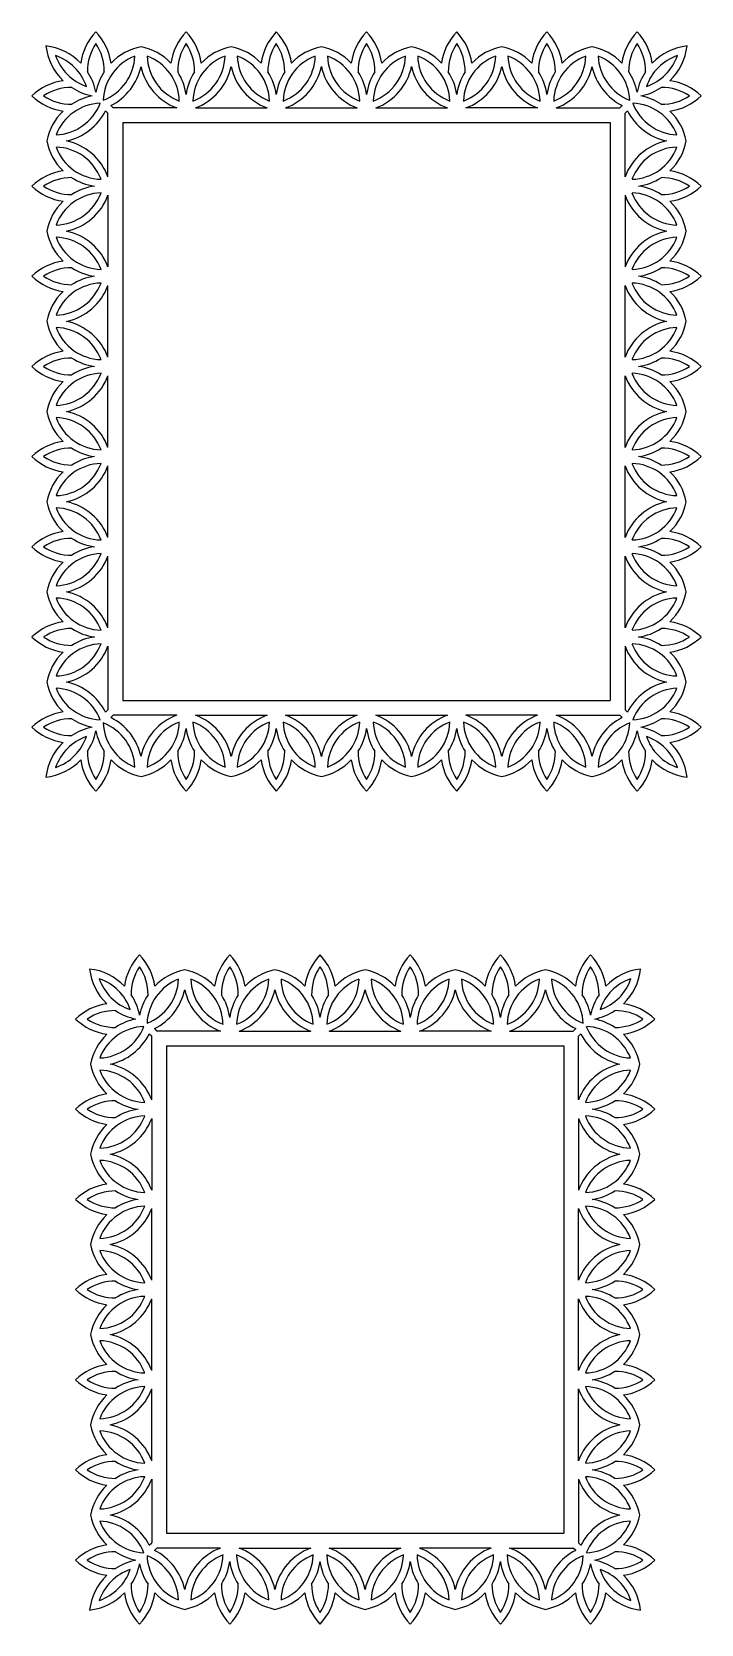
# Model space of a CAD drawing. Extents: x 678 to 859, y -219 to 213.
import ezdxf

# ---------------------------------------------------------------- set-up
doc = ezdxf.new("R2010")
doc.units = 0
doc.layers.get('0').update_dxf_attribs({"linetype": 'CONTINUOUS'})

msp = doc.modelspace()

# ---------------------------------------------------------------- linework, layer by layer
for p, q in [((697.63, 191.95), (698.29, 191.29)), ((698.29, 174), (698.29, 191.29)), ((699.05, 193.36), (699.71, 192.7)), ((716.99, 192.7), (699.71, 192.7)), ((722.01, 192.7), (741.48, 192.7)), ((746.49, 192.7), (765.96, 192.7)), ((770.98, 192.7), (790.44, 192.7)), ((814.93, 192.7), (795.46, 192.7)), ((819.95, 192.7), (837.23, 192.7)), ((837.89, 193.36), (837.23, 192.7)), ((839.3, 191.95), (838.65, 191.29)), ((838.65, 174), (838.65, 191.29)), ((702.29, 188.71), (702.29, 31.86)), ((702.29, 188.71), (834.65, 188.71)), ((834.65, 188.71), (834.65, 31.86)), ((698.29, 168.98), (698.29, 149.52)), ((838.65, 168.98), (838.65, 149.52)), ((698.29, 125.03), (698.29, 144.5)), ((838.65, 125.03), (838.65, 144.5)), ((698.29, 100.55), (698.29, 120.01)), ((838.65, 100.55), (838.65, 120.01)), ((698.29, 76.06), (698.29, 95.53)), ((838.65, 76.06), (838.65, 95.53)), ((698.29, 51.58), (698.29, 71.05)), ((838.65, 51.58), (838.65, 71.05)), ((698.29, 46.56), (698.29, 29.28)), ((838.65, 46.56), (838.65, 29.28)), ((702.29, 31.86), (834.65, 31.86)), ((697.63, 28.62), (698.29, 29.28)), ((699.05, 27.2), (699.71, 27.86)), ((716.99, 27.86), (699.71, 27.86)), ((722.01, 27.86), (741.48, 27.86)), ((746.49, 27.86), (765.96, 27.86)), ((770.98, 27.86), (790.44, 27.86)), ((814.93, 27.86), (795.46, 27.86)), ((819.95, 27.86), (837.23, 27.86)), ((837.89, 27.2), (837.23, 27.86)), ((839.3, 28.62), (838.65, 29.28)), ((709.5, -58.68), (710.16, -59.34)), ((710.16, -76.62), (710.16, -59.34)), ((710.91, -57.26), (711.57, -57.92)), ((728.86, -57.92), (711.57, -57.92)), ((733.87, -57.92), (753.34, -57.92)), ((758.36, -57.92), (777.82, -57.92)), ((802.31, -57.92), (782.84, -57.92)), ((807.33, -57.92), (824.61, -57.92)), ((825.27, -57.26), (824.61, -57.92)), ((826.69, -58.68), (826.03, -59.34)), ((826.03, -76.62), (826.03, -59.34)), ((714.15, -61.92), (822.03, -61.92)), ((714.15, -61.92), (714.15, -194.28)), ((822.03, -61.92), (822.03, -194.28)), ((710.16, -81.64), (710.16, -101.11)), ((826.03, -81.64), (826.03, -101.11)), ((710.16, -125.59), (710.16, -106.13)), ((826.03, -125.59), (826.03, -106.13)), ((710.16, -150.07), (710.16, -130.61)), ((826.03, -150.07), (826.03, -130.61)), ((710.16, -174.56), (710.16, -155.09)), ((826.03, -174.56), (826.03, -155.09)), ((710.16, -179.58), (710.16, -196.86)), ((826.03, -179.58), (826.03, -196.86)), ((714.15, -194.28), (822.03, -194.28)), ((709.5, -197.52), (710.16, -196.86)), ((710.91, -198.94), (711.57, -198.28)), ((728.86, -198.28), (711.57, -198.28)), ((733.87, -198.28), (753.34, -198.28)), ((758.36, -198.28), (777.82, -198.28)), ((802.31, -198.28), (782.84, -198.28)), ((807.33, -198.28), (824.61, -198.28)), ((825.27, -198.94), (824.61, -198.28)), ((826.69, -197.52), (826.03, -196.86))]:
    msp.add_line(p, q)
for centre, radius, start, end in [((706.18, 202.68), 15.45, 136.2663, 171.8609), ((683.85, 202.68), 15.45, 8.1391, 43.7337), ((730.66, 202.68), 15.45, 136.2663, 171.8609), ((708.34, 202.68), 15.45, 8.1391, 43.7337), ((755.15, 202.68), 15.45, 136.2663, 171.8609), ((732.82, 202.68), 15.45, 8.1391, 43.7337), ((779.63, 202.68), 15.45, 136.2663, 171.8609), ((757.31, 202.68), 15.45, 8.1391, 43.7337), ((804.12, 202.68), 15.45, 136.2663, 171.8609), ((781.79, 202.68), 15.45, 8.1391, 43.7337), ((828.6, 202.68), 15.45, 136.2663, 171.8609), ((806.28, 202.68), 15.45, 8.1391, 43.7337), ((853.08, 202.68), 15.45, 136.2663, 171.8609), ((830.76, 202.68), 15.45, 8.1391, 43.7337), ((696.8, 211.27), 15.45, 186.4151, 226.2663), ((679.72, 194.19), 15.45, 43.7337, 83.5849), ((706.18, 202.68), 13.45, 146.1009, 180.6764), ((683.85, 202.68), 13.45, 359.3236, 33.8991), ((710.31, 194.19), 15.45, 101.3883, 136.2663), ((704.21, 194.19), 15.45, 43.7337, 78.6117), ((730.66, 202.68), 13.45, 146.1009, 180.6764), ((708.34, 202.68), 13.45, 359.3236, 33.8991), ((734.79, 194.19), 15.45, 101.3882, 136.2663), ((728.69, 194.19), 15.45, 43.7337, 78.6118), ((755.15, 202.68), 13.45, 146.1009, 180.6764), ((732.82, 202.68), 13.45, 359.3236, 33.8991), ((759.28, 194.19), 15.45, 101.3882, 136.2663), ((753.18, 194.19), 15.45, 43.7337, 78.6118), ((779.63, 202.68), 13.45, 146.1009, 180.6764), ((757.31, 202.68), 13.45, 359.3236, 33.8991), ((783.76, 194.19), 15.45, 101.3882, 136.2663), ((777.66, 194.19), 15.45, 43.7337, 78.6118), ((804.12, 202.68), 13.45, 146.1009, 180.6764), ((781.79, 202.68), 13.45, 359.3236, 33.8991), ((808.25, 194.19), 15.45, 101.3882, 136.2663), ((802.14, 194.19), 15.45, 43.7337, 78.6118), ((828.6, 202.68), 13.45, 146.1009, 180.6764), ((806.28, 202.68), 13.45, 359.3236, 33.8991), ((832.73, 194.19), 15.45, 101.3883, 136.2663), ((826.63, 194.19), 15.45, 43.7337, 78.6117), ((853.08, 202.68), 13.45, 146.1009, 180.6764), ((830.76, 202.68), 13.45, 359.3236, 33.8991), ((857.21, 194.19), 15.45, 96.4151, 136.2663), ((840.14, 211.27), 15.45, 313.7337, 353.5849), ((679.72, 194.19), 13.45, 18.8883, 71.1117), ((696.8, 211.27), 13.45, 198.8883, 251.1117), ((710.46, 194.25), 13.45, 111.2102, 177.6007), ((692.16, 207.35), 13.45, 291.2102, 357.6007), ((692.16, 207.18), 15.45, 296.4949, 347.8645), ((722.36, 207.18), 15.45, 192.1355, 249.6576), ((722.36, 207.18), 13.45, 181.6955, 249.4936), ((704.21, 194.19), 13.45, 1.6955, 69.4936), ((716.64, 207.18), 13.45, 290.5064, 358.3045), ((734.79, 194.19), 13.45, 110.5064, 178.3045), ((716.64, 207.18), 15.45, 290.3424, 347.8648), ((746.85, 207.18), 15.45, 192.1352, 249.6576), ((728.69, 194.19), 13.45, 1.6955, 69.4936), ((746.85, 207.18), 13.45, 181.6955, 249.4936), ((741.12, 207.18), 13.45, 290.5064, 358.3045), ((759.28, 194.19), 13.45, 110.5064, 178.3045), ((741.12, 207.18), 15.45, 290.3424, 347.8648), ((771.33, 207.18), 15.45, 192.1352, 249.6576), ((771.33, 207.18), 13.45, 181.6955, 249.4936), ((753.18, 194.19), 13.45, 1.6955, 69.4936), ((765.61, 207.18), 13.45, 290.5064, 358.3045), ((783.76, 194.19), 13.45, 110.5064, 178.3045), ((765.61, 207.18), 15.45, 290.3424, 347.8648), ((795.81, 207.18), 15.45, 192.1352, 249.6576), ((777.66, 194.19), 13.45, 1.6955, 69.4936), ((795.81, 207.18), 13.45, 181.6955, 249.4936), ((790.09, 207.18), 13.45, 290.5064, 358.3045), ((808.25, 194.19), 13.45, 110.5064, 178.3045), ((790.09, 207.18), 15.45, 290.3424, 347.8648), ((820.3, 207.18), 15.45, 192.1352, 249.6576), ((820.3, 207.18), 13.45, 181.6955, 249.4936), ((802.14, 194.19), 13.45, 1.6955, 69.4936), ((832.73, 194.19), 13.45, 110.5064, 178.3045), ((814.58, 207.18), 13.45, 290.5064, 358.3045), ((814.58, 207.18), 15.45, 290.3424, 347.8645), ((844.78, 207.18), 15.45, 192.1355, 243.5051), ((826.47, 194.25), 13.45, 2.3993, 68.7898), ((844.78, 207.35), 13.45, 182.3993, 248.7898), ((840.14, 211.27), 13.45, 288.8883, 341.1117), ((857.21, 194.19), 13.45, 108.8883, 161.1117), ((688.31, 184.81), 15.45, 98.1391, 133.7337), ((679.87, 193.96), 15.45, 11.389, 33.6542), ((710.16, 193.96), 15.45, 146.3458, 168.611), ((704.21, 194.19), 15.45, 8.1391, 32.6464), ((734.79, 194.19), 15.45, 147.3536, 171.8609), ((728.69, 194.19), 15.45, 8.1391, 32.6464), ((759.28, 194.19), 15.45, 147.3536, 171.8609), ((753.18, 194.19), 15.45, 8.1391, 32.6464), ((783.76, 194.19), 15.45, 147.3536, 171.8609), ((777.66, 194.19), 15.45, 8.1391, 32.6464), ((808.25, 194.19), 15.45, 147.3536, 171.8609), ((802.14, 194.19), 15.45, 8.1391, 32.6464), ((832.73, 194.19), 15.45, 147.3536, 171.8609), ((826.78, 193.96), 15.45, 11.389, 33.6542), ((857.07, 193.96), 15.45, 146.3458, 168.611), ((848.63, 184.81), 15.45, 46.2663, 81.8609), ((688.31, 207.14), 15.45, 226.2663, 261.8609), ((688.31, 184.81), 13.45, 89.3236, 123.8991), ((688.31, 207.14), 13.45, 236.1009, 270.6764), ((697.03, 211.12), 15.45, 236.3458, 258.611), ((697.03, 180.83), 15.45, 101.389, 123.6542), ((839.91, 211.12), 15.45, 281.389, 303.6542), ((839.91, 180.83), 15.45, 56.3458, 78.611), ((848.63, 184.81), 13.45, 56.1009, 90.6764), ((848.63, 207.14), 13.45, 269.3236, 303.8991), ((848.63, 207.14), 15.45, 278.1391, 313.7337), ((696.8, 180.68), 15.45, 133.7337, 168.6117), ((683.64, 198.83), 13.45, 272.3993, 338.7898), ((696.74, 180.53), 13.45, 92.3993, 158.7898), ((683.81, 198.84), 15.45, 282.1355, 333.5051), ((853.13, 198.84), 15.45, 206.4949, 257.8645), ((853.3, 198.83), 13.45, 201.2102, 267.6007), ((840.2, 180.53), 13.45, 21.2102, 87.6007), ((840.14, 180.68), 15.45, 11.3883, 46.2663), ((696.8, 186.78), 15.45, 191.3883, 226.2663), ((696.8, 186.78), 13.45, 200.5064, 268.3045), ((683.81, 168.63), 13.45, 20.5064, 88.3045), ((683.81, 168.63), 15.45, 20.3424, 77.8645), ((853.13, 168.63), 15.45, 102.1355, 159.6576), ((840.14, 186.78), 13.45, 271.6955, 339.4936), ((853.13, 168.63), 13.45, 91.6955, 159.4936), ((840.14, 186.78), 15.45, 313.7337, 348.6117), ((688.31, 160.33), 15.45, 98.1391, 133.7337), ((688.31, 160.33), 13.45, 89.3236, 123.8991), ((696.8, 186.78), 15.45, 237.3536, 261.8609), ((840.14, 186.78), 15.45, 278.1391, 302.6464), ((848.63, 160.33), 13.45, 56.1009, 90.6764), ((848.63, 160.33), 15.45, 46.2663, 81.8609), ((688.31, 182.65), 15.45, 226.2663, 261.8609), ((688.31, 182.65), 13.45, 236.1009, 270.6764), ((683.81, 174.35), 13.45, 271.6955, 339.4936), ((696.8, 156.2), 13.45, 91.6955, 159.4936), ((683.81, 174.35), 15.45, 282.1352, 339.6576), ((696.8, 156.2), 15.45, 98.1391, 122.6464), ((853.13, 174.35), 15.45, 200.3424, 257.8648), ((853.13, 174.35), 13.45, 200.5064, 268.3045), ((840.14, 156.2), 13.45, 20.5064, 88.3045), ((840.14, 156.2), 15.45, 57.3536, 81.8609), ((848.63, 182.65), 13.45, 269.3236, 303.8991), ((848.63, 182.65), 15.45, 278.1391, 313.7337), ((696.8, 156.2), 15.45, 133.7337, 168.6118), ((840.14, 156.2), 15.45, 11.3882, 46.2663), ((696.8, 162.3), 15.45, 191.3882, 226.2663), ((683.81, 144.15), 13.45, 20.5064, 88.3045), ((696.8, 162.3), 13.45, 200.5064, 268.3045), ((683.81, 144.15), 15.45, 20.3424, 77.8648), ((853.13, 144.15), 15.45, 102.1352, 159.6576), ((853.13, 144.15), 13.45, 91.6955, 159.4936), ((840.14, 162.3), 13.45, 271.6955, 339.4936), ((840.14, 162.3), 15.45, 313.7337, 348.6118), ((688.31, 135.85), 15.45, 98.1391, 133.7337), ((688.31, 158.17), 15.45, 226.2663, 261.8609), ((688.31, 135.85), 13.45, 89.3236, 123.8991), ((688.31, 158.17), 13.45, 236.1009, 270.6764), ((696.8, 162.3), 15.45, 237.3536, 261.8609), ((696.8, 131.72), 15.45, 98.1391, 122.6464), ((840.14, 162.3), 15.45, 278.1391, 302.6464), ((840.14, 131.72), 15.45, 57.3536, 81.8609), ((848.63, 135.85), 13.45, 56.1009, 90.6764), ((848.63, 158.17), 13.45, 269.3236, 303.8991), ((848.63, 135.85), 15.45, 46.2663, 81.8609), ((848.63, 158.17), 15.45, 278.1391, 313.7337), ((696.8, 131.72), 15.45, 133.7337, 168.6118), ((683.81, 149.87), 13.45, 271.6955, 339.4936), ((696.8, 131.72), 13.45, 91.6955, 159.4936), ((683.81, 149.87), 15.45, 282.1352, 339.6576), ((853.13, 149.87), 15.45, 200.3424, 257.8648), ((853.13, 149.87), 13.45, 200.5064, 268.3045), ((840.14, 131.72), 13.45, 20.5064, 88.3045), ((840.14, 131.72), 15.45, 11.3882, 46.2663), ((696.8, 137.82), 15.45, 191.3882, 226.2663), ((683.81, 119.66), 15.45, 20.3424, 77.8648), ((853.13, 119.66), 15.45, 102.1352, 159.6576), ((840.14, 137.82), 15.45, 313.7337, 348.6118), ((683.81, 119.66), 13.45, 20.5064, 88.3045), ((696.8, 137.82), 13.45, 200.5064, 268.3045), ((853.13, 119.66), 13.45, 91.6955, 159.4936), ((840.14, 137.82), 13.45, 271.6955, 339.4936), ((688.31, 111.36), 15.45, 98.1391, 133.7337), ((848.63, 111.36), 15.45, 46.2663, 81.8609), ((688.31, 133.69), 15.45, 226.2663, 261.8609), ((688.31, 111.36), 13.45, 89.3236, 123.8991), ((688.31, 133.69), 13.45, 236.1009, 270.6764), ((696.8, 137.82), 15.45, 237.3536, 261.8609), ((696.8, 107.23), 15.45, 98.1391, 122.6464), ((840.14, 137.82), 15.45, 278.1391, 302.6464), ((840.14, 107.23), 15.45, 57.3536, 81.8609), ((848.63, 111.36), 13.45, 56.1009, 90.6764), ((848.63, 133.69), 13.45, 269.3236, 303.8991), ((848.63, 133.69), 15.45, 278.1391, 313.7337), ((696.8, 107.23), 15.45, 133.7337, 168.6118), ((696.8, 107.23), 13.45, 91.6955, 159.4936), ((683.81, 125.38), 13.45, 271.6955, 339.4936), ((683.81, 125.38), 15.45, 282.1352, 339.6576), ((853.13, 125.38), 15.45, 200.3424, 257.8648), ((840.14, 107.23), 13.45, 20.5064, 88.3045), ((853.13, 125.38), 13.45, 200.5064, 268.3045), ((840.14, 107.23), 15.45, 11.3882, 46.2663), ((696.8, 113.33), 15.45, 191.3882, 226.2663), ((696.8, 113.33), 13.45, 200.5064, 268.3045), ((683.81, 95.18), 13.45, 20.5064, 88.3045), ((683.81, 95.18), 15.45, 20.3424, 77.8648), ((853.13, 95.18), 15.45, 102.1352, 159.6576), ((840.14, 113.33), 13.45, 271.6955, 339.4936), ((853.13, 95.18), 13.45, 91.6955, 159.4936), ((840.14, 113.33), 15.45, 313.7337, 348.6118), ((688.31, 86.88), 15.45, 98.1391, 133.7337), ((688.31, 86.88), 13.45, 89.3236, 123.8991), ((696.8, 113.33), 15.45, 237.3536, 261.8609), ((840.14, 113.33), 15.45, 278.1391, 302.6464), ((848.63, 86.88), 13.45, 56.1009, 90.6764), ((848.63, 86.88), 15.45, 46.2663, 81.8609), ((688.31, 109.2), 15.45, 226.2663, 261.8609), ((688.31, 109.2), 13.45, 236.1009, 270.6764), ((683.81, 100.9), 13.45, 271.6955, 339.4936), ((696.8, 82.75), 13.45, 91.6955, 159.4936), ((683.81, 100.9), 15.45, 282.1352, 339.6576), ((696.8, 82.75), 15.45, 98.1391, 122.6464), ((853.13, 100.9), 15.45, 200.3424, 257.8648), ((853.13, 100.9), 13.45, 200.5064, 268.3045), ((840.14, 82.75), 13.45, 20.5064, 88.3045), ((840.14, 82.75), 15.45, 57.3536, 81.8609), ((848.63, 109.2), 13.45, 269.3236, 303.8991), ((848.63, 109.2), 15.45, 278.1391, 313.7337), ((696.8, 82.75), 15.45, 133.7337, 168.6118), ((840.14, 82.75), 15.45, 11.3882, 46.2663), ((696.8, 88.85), 15.45, 191.3882, 226.2663), ((696.8, 88.85), 13.45, 200.5064, 268.3045), ((683.81, 70.69), 13.45, 20.5064, 88.3045), ((683.81, 70.69), 15.45, 20.3424, 77.8648), ((853.13, 70.69), 15.45, 102.1352, 159.6576), ((840.14, 88.85), 13.45, 271.6955, 339.4936), ((853.13, 70.69), 13.45, 91.6955, 159.4936), ((840.14, 88.85), 15.45, 313.7337, 348.6118), ((688.31, 62.39), 15.45, 98.1391, 133.7337), ((688.31, 84.72), 15.45, 226.2663, 261.8609), ((688.31, 62.39), 13.45, 89.3236, 123.8991), ((688.31, 84.72), 13.45, 236.1009, 270.6764), ((696.8, 88.85), 15.45, 237.3536, 261.8609), ((696.8, 58.26), 15.45, 98.1391, 122.6464), ((840.14, 88.85), 15.45, 278.1391, 302.6464), ((840.14, 58.26), 15.45, 57.3536, 81.8609), ((848.63, 62.39), 13.45, 56.1009, 90.6764), ((848.63, 84.72), 13.45, 269.3236, 303.8991), ((848.63, 62.39), 15.45, 46.2663, 81.8609), ((848.63, 84.72), 15.45, 278.1391, 313.7337), ((696.8, 58.26), 15.45, 133.7337, 168.6118), ((696.8, 58.26), 13.45, 91.6955, 159.4936), ((683.81, 76.42), 13.45, 271.6955, 339.4936), ((683.81, 76.42), 15.45, 282.1352, 339.6576), ((853.13, 76.42), 15.45, 200.3424, 257.8648), ((840.14, 58.26), 13.45, 20.5064, 88.3045), ((853.13, 76.42), 13.45, 200.5064, 268.3045), ((840.14, 58.26), 15.45, 11.3882, 46.2663), ((696.8, 64.36), 15.45, 191.3882, 226.2663), ((683.81, 46.21), 15.45, 20.3424, 77.8648), ((853.13, 46.21), 15.45, 102.1352, 159.6576), ((840.14, 64.36), 15.45, 313.7337, 348.6118), ((683.81, 46.21), 13.45, 20.5064, 88.3045), ((696.8, 64.36), 13.45, 200.5064, 268.3045), ((853.13, 46.21), 13.45, 91.6955, 159.4936), ((840.14, 64.36), 13.45, 271.6955, 339.4936), ((688.31, 37.91), 15.45, 98.1391, 133.7337), ((848.63, 37.91), 15.45, 46.2663, 81.8609), ((688.31, 60.23), 15.45, 226.2663, 261.8609), ((688.31, 37.91), 13.45, 89.3236, 123.8991), ((688.31, 60.23), 13.45, 236.1009, 270.6764), ((696.8, 64.36), 15.45, 237.3536, 261.8609), ((696.8, 33.78), 15.45, 98.1391, 122.6464), ((840.14, 64.36), 15.45, 278.1391, 302.6464), ((840.14, 33.78), 15.45, 57.3536, 81.8609), ((848.63, 37.91), 13.45, 56.1009, 90.6764), ((848.63, 60.23), 13.45, 269.3236, 303.8991), ((848.63, 60.23), 15.45, 278.1391, 313.7337), ((696.8, 33.78), 15.45, 133.7337, 168.6117), ((696.8, 33.78), 13.45, 91.6955, 159.4936), ((683.81, 51.93), 13.45, 271.6955, 339.4936), ((683.81, 51.93), 15.45, 282.1355, 339.6576), ((853.13, 51.93), 15.45, 200.3424, 257.8645), ((840.14, 33.78), 13.45, 20.5064, 88.3045), ((853.13, 51.93), 13.45, 200.5064, 268.3045), ((840.14, 33.78), 15.45, 11.3883, 46.2663), ((696.8, 39.88), 15.45, 191.3883, 226.2663), ((696.74, 40.03), 13.45, 201.2102, 267.6007), ((683.64, 21.73), 13.45, 21.2102, 87.6007), ((683.81, 21.73), 15.45, 26.4949, 77.8645), ((853.13, 21.73), 15.45, 102.1355, 153.5051), ((840.2, 40.03), 13.45, 272.3993, 338.7898), ((853.3, 21.73), 13.45, 92.3993, 158.7898), ((840.14, 39.88), 15.45, 313.7337, 348.6117), ((688.31, 13.42), 15.45, 98.1391, 133.7337), ((688.31, 13.42), 13.45, 89.3236, 123.8991), ((697.03, 39.73), 15.45, 236.3458, 258.611), ((692.16, 13.38), 15.45, 12.1355, 63.5051), ((722.36, 13.38), 15.45, 110.3424, 167.8645), ((722.36, 13.38), 13.45, 110.5064, 178.3045), ((704.21, 26.37), 13.45, 290.5064, 358.3045), ((734.79, 26.37), 13.45, 181.6955, 249.4936), ((716.64, 13.38), 13.45, 1.6955, 69.4936), ((716.64, 13.38), 15.45, 12.1352, 69.6576), ((746.85, 13.38), 15.45, 110.3424, 167.8648), ((746.85, 13.38), 13.45, 110.5064, 178.3045), ((728.69, 26.37), 13.45, 290.5064, 358.3045), ((741.12, 13.38), 13.45, 1.6955, 69.4936), ((759.28, 26.37), 13.45, 181.6955, 249.4936), ((741.12, 13.38), 15.45, 12.1352, 69.6576), ((771.33, 13.38), 15.45, 110.3424, 167.8648), ((753.18, 26.37), 13.45, 290.5064, 358.3045), ((771.33, 13.38), 13.45, 110.5064, 178.3045), ((783.76, 26.37), 13.45, 181.6955, 249.4936), ((765.61, 13.38), 13.45, 1.6955, 69.4936), ((765.61, 13.38), 15.45, 12.1352, 69.6576), ((795.81, 13.38), 15.45, 110.3424, 167.8648), ((795.81, 13.38), 13.45, 110.5064, 178.3045), ((777.66, 26.37), 13.45, 290.5064, 358.3045), ((790.09, 13.38), 13.45, 1.6955, 69.4936), ((808.25, 26.37), 13.45, 181.6955, 249.4936), ((790.09, 13.38), 15.45, 12.1352, 69.6576), ((820.3, 13.38), 15.45, 110.3424, 167.8648), ((802.14, 26.37), 13.45, 290.5064, 358.3045), ((820.3, 13.38), 13.45, 110.5064, 178.3045), ((814.58, 13.38), 13.45, 1.6955, 69.4936), ((832.73, 26.37), 13.45, 181.6955, 249.4936), ((814.58, 13.38), 15.45, 12.1355, 69.6576), ((844.78, 13.38), 15.45, 116.4949, 167.8645), ((839.91, 39.73), 15.45, 281.389, 303.6542), ((848.63, 13.42), 13.45, 56.1009, 90.6764), ((848.63, 13.42), 15.45, 46.2663, 81.8609), ((688.31, 35.75), 15.45, 226.2663, 261.8609), ((688.31, 35.75), 13.45, 236.1009, 270.6764), ((696.8, 9.29), 13.45, 108.8883, 161.1117), ((679.72, 26.37), 13.45, 288.8883, 341.1117), ((697.03, 9.44), 15.45, 101.389, 123.6542), ((679.87, 26.6), 15.45, 326.3458, 348.611), ((710.16, 26.6), 15.45, 191.389, 213.6542), ((692.16, 13.21), 13.45, 2.3993, 68.7898), ((710.46, 26.31), 13.45, 182.3993, 248.7898), ((704.21, 26.37), 15.45, 327.3536, 351.8609), ((734.79, 26.37), 15.45, 188.1391, 212.6464), ((728.69, 26.37), 15.45, 327.3536, 351.8609), ((759.28, 26.37), 15.45, 188.1391, 212.6464), ((753.18, 26.37), 15.45, 327.3536, 351.8609), ((783.76, 26.37), 15.45, 188.1391, 212.6464), ((777.66, 26.37), 15.45, 327.3536, 351.8609), ((808.25, 26.37), 15.45, 188.1391, 212.6464), ((802.14, 26.37), 15.45, 327.3536, 351.8609), ((832.73, 26.37), 15.45, 188.1391, 212.6464), ((844.78, 13.21), 13.45, 111.2102, 177.6007), ((826.47, 26.31), 13.45, 291.2102, 357.6007), ((826.78, 26.6), 15.45, 326.3458, 348.611), ((857.07, 26.6), 15.45, 191.389, 213.6542), ((839.91, 9.44), 15.45, 56.3458, 78.611), ((857.21, 26.37), 13.45, 198.8883, 251.1117), ((840.14, 9.29), 13.45, 18.8883, 71.1117), ((848.63, 35.75), 13.45, 269.3236, 303.8991), ((848.63, 35.75), 15.45, 278.1391, 313.7337), ((696.8, 9.29), 15.45, 133.7337, 173.5849), ((706.18, 17.88), 13.45, 179.3236, 213.8991), ((683.85, 17.88), 13.45, 326.1009, 0.6764), ((730.66, 17.88), 13.45, 179.3236, 213.8991), ((708.34, 17.88), 13.45, 326.1009, 0.6764), ((755.15, 17.88), 13.45, 179.3236, 213.8991), ((732.82, 17.88), 13.45, 326.1009, 0.6764), ((779.63, 17.88), 13.45, 179.3236, 213.8991), ((757.31, 17.88), 13.45, 326.1009, 0.6764), ((804.12, 17.88), 13.45, 179.3236, 213.8991), ((781.79, 17.88), 13.45, 326.1009, 0.6764), ((828.6, 17.88), 13.45, 179.3236, 213.8991), ((806.28, 17.88), 13.45, 326.1009, 0.6764), ((853.08, 17.88), 13.45, 179.3236, 213.8991), ((830.76, 17.88), 13.45, 326.1009, 0.6764), ((840.14, 9.29), 15.45, 6.4151, 46.2663), ((679.72, 26.37), 15.45, 276.4151, 316.2663), ((706.18, 17.88), 15.45, 188.1391, 223.7337), ((683.85, 17.88), 15.45, 316.2663, 351.8609), ((710.31, 26.37), 15.45, 223.7337, 258.6117), ((704.21, 26.37), 15.45, 281.3883, 316.2663), ((730.66, 17.88), 15.45, 188.1391, 223.7337), ((708.34, 17.88), 15.45, 316.2663, 351.8609), ((734.79, 26.37), 15.45, 223.7337, 258.6118), ((728.69, 26.37), 15.45, 281.3882, 316.2663), ((755.15, 17.88), 15.45, 188.1391, 223.7337), ((732.82, 17.88), 15.45, 316.2663, 351.8609), ((759.28, 26.37), 15.45, 223.7337, 258.6118), ((753.18, 26.37), 15.45, 281.3882, 316.2663), ((779.63, 17.88), 15.45, 188.1391, 223.7337), ((757.31, 17.88), 15.45, 316.2663, 351.8609), ((783.76, 26.37), 15.45, 223.7337, 258.6118), ((777.66, 26.37), 15.45, 281.3882, 316.2663), ((804.12, 17.88), 15.45, 188.1391, 223.7337), ((781.79, 17.88), 15.45, 316.2663, 351.8609), ((808.25, 26.37), 15.45, 223.7337, 258.6118), ((802.14, 26.37), 15.45, 281.3882, 316.2663), ((828.6, 17.88), 15.45, 188.1391, 223.7337), ((806.28, 17.88), 15.45, 316.2663, 351.8609), ((832.73, 26.37), 15.45, 223.7337, 258.6117), ((826.63, 26.37), 15.45, 281.3883, 316.2663), ((853.08, 17.88), 15.45, 188.1391, 223.7337), ((830.76, 17.88), 15.45, 316.2663, 351.8609), ((857.21, 26.37), 15.45, 223.7337, 263.5849), ((718.04, -47.94), 15.45, 136.2663, 171.8609), ((695.72, -47.94), 15.45, 8.1391, 43.7337), ((742.53, -47.94), 15.45, 136.2663, 171.8609), ((720.2, -47.94), 15.45, 8.1391, 43.7337), ((767.01, -47.94), 15.45, 136.2663, 171.8609), ((744.69, -47.94), 15.45, 8.1391, 43.7337), ((791.5, -47.94), 15.45, 136.2663, 171.8609), ((769.17, -47.94), 15.45, 8.1391, 43.7337), ((815.98, -47.94), 15.45, 136.2663, 171.8609), ((793.66, -47.94), 15.45, 8.1391, 43.7337), ((840.46, -47.94), 15.45, 136.2663, 171.8609), ((818.14, -47.94), 15.45, 8.1391, 43.7337), ((708.67, -39.36), 15.45, 186.4151, 226.2663), ((691.59, -56.43), 15.45, 43.7337, 83.5849), ((718.04, -47.94), 13.45, 146.1009, 180.6764), ((695.72, -47.94), 13.45, 359.3236, 33.8991), ((722.17, -56.43), 15.45, 101.3883, 136.2663), ((716.07, -56.43), 15.45, 43.7337, 78.6117), ((742.53, -47.94), 13.45, 146.1009, 180.6764), ((720.2, -47.94), 13.45, 359.3236, 33.8991), ((746.66, -56.43), 15.45, 101.3882, 136.2663), ((740.56, -56.43), 15.45, 43.7337, 78.6118), ((767.01, -47.94), 13.45, 146.1009, 180.6764), ((744.69, -47.94), 13.45, 359.3236, 33.8991), ((771.14, -56.43), 15.45, 101.3882, 136.2663), ((765.04, -56.43), 15.45, 43.7337, 78.6118), ((791.5, -47.94), 13.45, 146.1009, 180.6764), ((769.17, -47.94), 13.45, 359.3236, 33.8991), ((795.63, -56.43), 15.45, 101.3882, 136.2663), ((789.53, -56.43), 15.45, 43.7337, 78.6118), ((815.98, -47.94), 13.45, 146.1009, 180.6764), ((793.66, -47.94), 13.45, 359.3236, 33.8991), ((820.11, -56.43), 15.45, 101.3883, 136.2663), ((814.01, -56.43), 15.45, 43.7337, 78.6117), ((840.46, -47.94), 13.45, 146.1009, 180.6764), ((818.14, -47.94), 13.45, 359.3236, 33.8991), ((844.59, -56.43), 15.45, 96.4151, 136.2663), ((827.52, -39.36), 15.45, 313.7337, 353.5849), ((691.59, -56.43), 13.45, 18.8883, 71.1117), ((708.67, -39.36), 13.45, 198.8883, 251.1117), ((722.33, -56.37), 13.45, 111.2102, 177.6007), ((704.03, -43.27), 13.45, 291.2102, 357.6007), ((704.02, -43.44), 15.45, 296.4949, 347.8645), ((734.23, -43.44), 15.45, 192.1355, 249.6576), ((716.07, -56.43), 13.45, 1.6955, 69.4936), ((734.23, -43.44), 13.45, 181.6955, 249.4936), ((728.5, -43.44), 13.45, 290.5064, 358.3045), ((746.66, -56.43), 13.45, 110.5064, 178.3045), ((728.5, -43.44), 15.45, 290.3424, 347.8648), ((758.71, -43.44), 15.45, 192.1352, 249.6576), ((740.56, -56.43), 13.45, 1.6955, 69.4936), ((758.71, -43.44), 13.45, 181.6955, 249.4936), ((771.14, -56.43), 13.45, 110.5064, 178.3045), ((752.99, -43.44), 13.45, 290.5064, 358.3045), ((752.99, -43.44), 15.45, 290.3424, 347.8648), ((783.19, -43.44), 15.45, 192.1352, 249.6576), ((783.19, -43.44), 13.45, 181.6955, 249.4936), ((765.04, -56.43), 13.45, 1.6955, 69.4936), ((777.47, -43.44), 13.45, 290.5064, 358.3045), ((795.63, -56.43), 13.45, 110.5064, 178.3045), ((777.47, -43.44), 15.45, 290.3424, 347.8648), ((807.68, -43.44), 15.45, 192.1352, 249.6576), ((789.53, -56.43), 13.45, 1.6955, 69.4936), ((807.68, -43.44), 13.45, 181.6955, 249.4936), ((801.96, -43.44), 13.45, 290.5064, 358.3045), ((820.11, -56.43), 13.45, 110.5064, 178.3045), ((801.96, -43.44), 15.45, 290.3424, 347.8645), ((832.16, -43.44), 15.45, 192.1355, 243.5051), ((832.16, -43.27), 13.45, 182.3993, 248.7898), ((813.86, -56.37), 13.45, 2.3993, 68.7898), ((844.59, -56.43), 13.45, 108.8883, 161.1117), ((827.52, -39.36), 13.45, 288.8883, 341.1117), ((700.17, -65.81), 15.45, 98.1391, 133.7337), ((691.74, -56.66), 15.45, 11.389, 33.6542), ((722.03, -56.66), 15.45, 146.3458, 168.611), ((716.07, -56.43), 15.45, 8.1391, 32.6464), ((746.66, -56.43), 15.45, 147.3536, 171.8609), ((740.56, -56.43), 15.45, 8.1391, 32.6464), ((771.14, -56.43), 15.45, 147.3536, 171.8609), ((765.04, -56.43), 15.45, 8.1391, 32.6464), ((795.63, -56.43), 15.45, 147.3536, 171.8609), ((789.53, -56.43), 15.45, 8.1391, 32.6464), ((820.11, -56.43), 15.45, 147.3536, 171.8609), ((814.16, -56.66), 15.45, 11.389, 33.6542), ((844.45, -56.66), 15.45, 146.3458, 168.611), ((836.01, -65.81), 15.45, 46.2663, 81.8609), ((700.17, -43.49), 15.45, 226.2663, 261.8609), ((700.17, -65.81), 13.45, 89.3236, 123.8991), ((700.17, -43.49), 13.45, 236.1009, 270.6764), ((708.89, -39.5), 15.45, 236.3458, 258.611), ((708.89, -69.79), 15.45, 101.389, 123.6542), ((827.29, -39.5), 15.45, 281.389, 303.6542), ((827.29, -69.79), 15.45, 56.3458, 78.611), ((836.01, -65.81), 13.45, 56.1009, 90.6764), ((836.01, -43.49), 13.45, 269.3236, 303.8991), ((836.01, -43.49), 15.45, 278.1391, 313.7337), ((708.67, -69.94), 15.45, 133.7337, 168.6117), ((695.51, -51.79), 13.45, 272.3993, 338.7898), ((708.61, -70.09), 13.45, 92.3993, 158.7898), ((695.67, -51.79), 15.45, 282.1355, 333.5051), ((840.51, -51.79), 15.45, 206.4949, 257.8645), ((827.58, -70.09), 13.45, 21.2102, 87.6007), ((840.68, -51.79), 13.45, 201.2102, 267.6007), ((827.52, -69.94), 15.45, 11.3883, 46.2663), ((708.67, -63.84), 15.45, 191.3883, 226.2663), ((708.67, -63.84), 13.45, 200.5064, 268.3045), ((695.67, -81.99), 13.45, 20.5064, 88.3045), ((695.67, -81.99), 15.45, 20.3424, 77.8645), ((840.51, -81.99), 15.45, 102.1355, 159.6576), ((840.51, -81.99), 13.45, 91.6955, 159.4936), ((827.52, -63.84), 13.45, 271.6955, 339.4936), ((827.52, -63.84), 15.45, 313.7337, 348.6117), ((700.17, -90.29), 15.45, 98.1391, 133.7337), ((700.17, -90.29), 13.45, 89.3236, 123.8991), ((708.67, -63.84), 15.45, 237.3536, 261.8609), ((827.52, -63.84), 15.45, 278.1391, 302.6464), ((836.01, -90.29), 13.45, 56.1009, 90.6764), ((836.01, -90.29), 15.45, 46.2663, 81.8609), ((700.17, -67.97), 15.45, 226.2663, 261.8609), ((700.17, -67.97), 13.45, 236.1009, 270.6764), ((695.67, -76.27), 13.45, 271.6955, 339.4936), ((708.67, -94.42), 13.45, 91.6955, 159.4936), ((695.67, -76.27), 15.45, 282.1352, 339.6576), ((708.67, -94.42), 15.45, 98.1391, 122.6464), ((840.51, -76.27), 15.45, 200.3424, 257.8648), ((827.52, -94.42), 13.45, 20.5064, 88.3045), ((840.51, -76.27), 13.45, 200.5064, 268.3045), ((827.52, -94.42), 15.45, 57.3536, 81.8609), ((836.01, -67.97), 13.45, 269.3236, 303.8991), ((836.01, -67.97), 15.45, 278.1391, 313.7337), ((708.67, -94.42), 15.45, 133.7337, 168.6118), ((827.52, -94.42), 15.45, 11.3882, 46.2663), ((708.67, -88.32), 15.45, 191.3882, 226.2663), ((695.67, -106.48), 13.45, 20.5064, 88.3045), ((708.67, -88.32), 13.45, 200.5064, 268.3045), ((695.67, -106.48), 15.45, 20.3424, 77.8648), ((840.51, -106.48), 15.45, 102.1352, 159.6576), ((827.52, -88.32), 13.45, 271.6955, 339.4936), ((840.51, -106.48), 13.45, 91.6955, 159.4936), ((827.52, -88.32), 15.45, 313.7337, 348.6118), ((700.17, -114.78), 15.45, 98.1391, 133.7337), ((700.17, -92.45), 15.45, 226.2663, 261.8609), ((700.17, -114.78), 13.45, 89.3236, 123.8991), ((700.17, -92.45), 13.45, 236.1009, 270.6764), ((708.67, -88.32), 15.45, 237.3536, 261.8609), ((708.67, -118.91), 15.45, 98.1391, 122.6464), ((827.52, -88.32), 15.45, 278.1391, 302.6464), ((827.52, -118.91), 15.45, 57.3536, 81.8609), ((836.01, -114.78), 13.45, 56.1009, 90.6764), ((836.01, -92.45), 13.45, 269.3236, 303.8991), ((836.01, -114.78), 15.45, 46.2663, 81.8609), ((836.01, -92.45), 15.45, 278.1391, 313.7337), ((708.67, -118.91), 15.45, 133.7337, 168.6118), ((695.67, -100.75), 13.45, 271.6955, 339.4936), ((708.67, -118.91), 13.45, 91.6955, 159.4936), ((695.67, -100.75), 15.45, 282.1352, 339.6576), ((840.51, -100.75), 15.45, 200.3424, 257.8648), ((840.51, -100.75), 13.45, 200.5064, 268.3045), ((827.52, -118.91), 13.45, 20.5064, 88.3045), ((827.52, -118.91), 15.45, 11.3882, 46.2663), ((708.67, -112.81), 15.45, 191.3882, 226.2663), ((695.67, -130.96), 15.45, 20.3424, 77.8648), ((840.51, -130.96), 15.45, 102.1352, 159.6576), ((827.52, -112.81), 15.45, 313.7337, 348.6118), ((695.67, -130.96), 13.45, 20.5064, 88.3045), ((708.67, -112.81), 13.45, 200.5064, 268.3045), ((827.52, -112.81), 13.45, 271.6955, 339.4936), ((840.51, -130.96), 13.45, 91.6955, 159.4936), ((700.17, -139.26), 15.45, 98.1391, 133.7337), ((836.01, -139.26), 15.45, 46.2663, 81.8609), ((700.17, -116.94), 15.45, 226.2663, 261.8609), ((700.17, -139.26), 13.45, 89.3236, 123.8991), ((700.17, -116.94), 13.45, 236.1009, 270.6764), ((708.67, -112.81), 15.45, 237.3536, 261.8609), ((708.67, -143.39), 15.45, 98.1391, 122.6464), ((827.52, -112.81), 15.45, 278.1391, 302.6464), ((827.52, -143.39), 15.45, 57.3536, 81.8609), ((836.01, -139.26), 13.45, 56.1009, 90.6764), ((836.01, -116.94), 13.45, 269.3236, 303.8991), ((836.01, -116.94), 15.45, 278.1391, 313.7337), ((708.67, -143.39), 15.45, 133.7337, 168.6118), ((695.67, -125.24), 13.45, 271.6955, 339.4936), ((708.67, -143.39), 13.45, 91.6955, 159.4936), ((695.67, -125.24), 15.45, 282.1352, 339.6576), ((840.51, -125.24), 15.45, 200.3424, 257.8648), ((827.52, -143.39), 13.45, 20.5064, 88.3045), ((840.51, -125.24), 13.45, 200.5064, 268.3045), ((827.52, -143.39), 15.45, 11.3882, 46.2663), ((708.67, -137.29), 15.45, 191.3882, 226.2663), ((695.67, -155.44), 13.45, 20.5064, 88.3045), ((708.67, -137.29), 13.45, 200.5064, 268.3045), ((695.67, -155.44), 15.45, 20.3424, 77.8648), ((840.51, -155.44), 15.45, 102.1352, 159.6576), ((840.51, -155.44), 13.45, 91.6955, 159.4936), ((827.52, -137.29), 13.45, 271.6955, 339.4936), ((827.52, -137.29), 15.45, 313.7337, 348.6118), ((700.17, -163.75), 15.45, 98.1391, 133.7337), ((700.17, -163.75), 13.45, 89.3236, 123.8991), ((708.67, -137.29), 15.45, 237.3536, 261.8609), ((827.52, -137.29), 15.45, 278.1391, 302.6464), ((836.01, -163.75), 13.45, 56.1009, 90.6764), ((836.01, -163.75), 15.45, 46.2663, 81.8609), ((700.17, -141.42), 15.45, 226.2663, 261.8609), ((700.17, -141.42), 13.45, 236.1009, 270.6764), ((695.67, -149.72), 13.45, 271.6955, 339.4936), ((708.67, -167.88), 13.45, 91.6955, 159.4936), ((695.67, -149.72), 15.45, 282.1352, 339.6576), ((708.67, -167.88), 15.45, 98.1391, 122.6464), ((840.51, -149.72), 15.45, 200.3424, 257.8648), ((827.52, -167.88), 13.45, 20.5064, 88.3045), ((840.51, -149.72), 13.45, 200.5064, 268.3045), ((827.52, -167.88), 15.45, 57.3536, 81.8609), ((836.01, -141.42), 13.45, 269.3236, 303.8991), ((836.01, -141.42), 15.45, 278.1391, 313.7337), ((708.67, -167.88), 15.45, 133.7337, 168.6118), ((827.52, -167.88), 15.45, 11.3882, 46.2663), ((708.67, -161.78), 15.45, 191.3882, 226.2663), ((708.67, -161.78), 13.45, 200.5064, 268.3045), ((695.67, -179.93), 13.45, 20.5064, 88.3045), ((695.67, -179.93), 15.45, 20.3424, 77.8648), ((840.51, -179.93), 15.45, 102.1352, 159.6576), ((840.51, -179.93), 13.45, 91.6955, 159.4936), ((827.52, -161.78), 13.45, 271.6955, 339.4936), ((827.52, -161.78), 15.45, 313.7337, 348.6118), ((700.17, -188.23), 15.45, 98.1391, 133.7337), ((700.17, -165.91), 15.45, 226.2663, 261.8609), ((700.17, -188.23), 13.45, 89.3236, 123.8991), ((700.17, -165.91), 13.45, 236.1009, 270.6764), ((708.67, -161.78), 15.45, 237.3536, 261.8609), ((708.67, -192.36), 15.45, 98.1391, 122.6464), ((827.52, -161.78), 15.45, 278.1391, 302.6464), ((827.52, -192.36), 15.45, 57.3536, 81.8609), ((836.01, -188.23), 13.45, 56.1009, 90.6764), ((836.01, -165.91), 13.45, 269.3236, 303.8991), ((836.01, -188.23), 15.45, 46.2663, 81.8609), ((836.01, -165.91), 15.45, 278.1391, 313.7337), ((708.67, -192.36), 15.45, 133.7337, 168.6117), ((695.67, -174.21), 13.45, 271.6955, 339.4936), ((708.67, -192.36), 13.45, 91.6955, 159.4936), ((695.67, -174.21), 15.45, 282.1355, 339.6576), ((840.51, -174.21), 15.45, 200.3424, 257.8645), ((827.52, -192.36), 13.45, 20.5064, 88.3045), ((840.51, -174.21), 13.45, 200.5064, 268.3045), ((827.52, -192.36), 15.45, 11.3883, 46.2663), ((708.67, -186.26), 15.45, 191.3883, 226.2663), ((695.67, -204.41), 15.45, 26.4949, 77.8645), ((840.51, -204.41), 15.45, 102.1355, 153.5051), ((827.52, -186.26), 15.45, 313.7337, 348.6117), ((708.61, -186.11), 13.45, 201.2102, 267.6007), ((695.51, -204.41), 13.45, 21.2102, 87.6007), ((827.58, -186.11), 13.45, 272.3993, 338.7898), ((840.68, -204.41), 13.45, 92.3993, 158.7898), ((700.17, -212.71), 15.45, 98.1391, 133.7337), ((734.23, -212.76), 15.45, 110.3424, 167.8645), ((728.5, -212.76), 15.45, 12.1352, 69.6576), ((758.71, -212.76), 15.45, 110.3424, 167.8648), ((752.99, -212.76), 15.45, 12.1352, 69.6576), ((783.19, -212.76), 15.45, 110.3424, 167.8648), ((777.47, -212.76), 15.45, 12.1352, 69.6576), ((807.68, -212.76), 15.45, 110.3424, 167.8648), ((801.96, -212.76), 15.45, 12.1355, 69.6576), ((836.01, -212.71), 15.45, 46.2663, 81.8609), ((700.17, -190.39), 15.45, 226.2663, 261.8609), ((700.17, -212.71), 13.45, 89.3236, 123.8991), ((700.17, -190.39), 13.45, 236.1009, 270.6764), ((708.89, -186.41), 15.45, 236.3458, 258.611), ((708.89, -216.7), 15.45, 101.389, 123.6542), ((691.74, -199.54), 15.45, 326.3458, 348.611), ((722.03, -199.54), 15.45, 191.389, 213.6542), ((722.33, -199.83), 13.45, 182.3993, 248.7898), ((704.03, -212.93), 13.45, 2.3993, 68.7898), ((704.02, -212.76), 15.45, 12.1355, 63.5051), ((716.07, -199.77), 13.45, 290.5064, 358.3045), ((734.23, -212.76), 13.45, 110.5064, 178.3045), ((716.07, -199.77), 15.45, 327.3536, 351.8609), ((746.66, -199.77), 15.45, 188.1391, 212.6464), ((728.5, -212.76), 13.45, 1.6955, 69.4936), ((746.66, -199.77), 13.45, 181.6955, 249.4936), ((740.56, -199.77), 13.45, 290.5064, 358.3045), ((758.71, -212.76), 13.45, 110.5064, 178.3045), ((740.56, -199.77), 15.45, 327.3536, 351.8609), ((771.14, -199.77), 15.45, 188.1391, 212.6464), ((771.14, -199.77), 13.45, 181.6955, 249.4936), ((752.99, -212.76), 13.45, 1.6955, 69.4936), ((783.19, -212.76), 13.45, 110.5064, 178.3045), ((765.04, -199.77), 13.45, 290.5064, 358.3045), ((765.04, -199.77), 15.45, 327.3536, 351.8609), ((795.63, -199.77), 15.45, 188.1391, 212.6464), ((777.47, -212.76), 13.45, 1.6955, 69.4936), ((795.63, -199.77), 13.45, 181.6955, 249.4936), ((789.53, -199.77), 13.45, 290.5064, 358.3045), ((807.68, -212.76), 13.45, 110.5064, 178.3045), ((789.53, -199.77), 15.45, 327.3536, 351.8609), ((820.11, -199.77), 15.45, 188.1391, 212.6464), ((801.96, -212.76), 13.45, 1.6955, 69.4936), ((820.11, -199.77), 13.45, 181.6955, 249.4936), ((832.16, -212.76), 15.45, 116.4949, 167.8645), ((832.16, -212.93), 13.45, 111.2102, 177.6007), ((813.86, -199.83), 13.45, 291.2102, 357.6007), ((814.16, -199.54), 15.45, 326.3458, 348.611), ((844.45, -199.54), 15.45, 191.389, 213.6542), ((827.29, -186.41), 15.45, 281.389, 303.6542), ((827.29, -216.7), 15.45, 56.3458, 78.611), ((836.01, -212.71), 13.45, 56.1009, 90.6764), ((836.01, -190.39), 13.45, 269.3236, 303.8991), ((836.01, -190.39), 15.45, 278.1391, 313.7337), ((708.67, -216.84), 15.45, 133.7337, 173.5849), ((691.59, -199.77), 13.45, 288.8883, 341.1117), ((708.67, -216.84), 13.45, 108.8883, 161.1117), ((844.59, -199.77), 13.45, 198.8883, 251.1117), ((827.52, -216.84), 13.45, 18.8883, 71.1117), ((827.52, -216.84), 15.45, 6.4151, 46.2663), ((691.59, -199.77), 15.45, 276.4151, 316.2663), ((718.04, -208.26), 15.45, 188.1391, 223.7337), ((718.04, -208.26), 13.45, 179.3236, 213.8991), ((695.72, -208.26), 13.45, 326.1009, 0.6764), ((695.72, -208.26), 15.45, 316.2663, 351.8609), ((722.17, -199.77), 15.45, 223.7337, 258.6117), ((716.07, -199.77), 15.45, 281.3883, 316.2663), ((742.53, -208.26), 15.45, 188.1391, 223.7337), ((742.53, -208.26), 13.45, 179.3236, 213.8991), ((720.2, -208.26), 13.45, 326.1009, 0.6764), ((720.2, -208.26), 15.45, 316.2663, 351.8609), ((746.66, -199.77), 15.45, 223.7337, 258.6118), ((740.56, -199.77), 15.45, 281.3882, 316.2663), ((767.01, -208.26), 15.45, 188.1391, 223.7337), ((767.01, -208.26), 13.45, 179.3236, 213.8991), ((744.69, -208.26), 13.45, 326.1009, 0.6764), ((744.69, -208.26), 15.45, 316.2663, 351.8609), ((771.14, -199.77), 15.45, 223.7337, 258.6118), ((765.04, -199.77), 15.45, 281.3882, 316.2663), ((791.5, -208.26), 15.45, 188.1391, 223.7337), ((791.5, -208.26), 13.45, 179.3236, 213.8991), ((769.17, -208.26), 13.45, 326.1009, 0.6764), ((769.17, -208.26), 15.45, 316.2663, 351.8609), ((795.63, -199.77), 15.45, 223.7337, 258.6118), ((789.53, -199.77), 15.45, 281.3882, 316.2663), ((815.98, -208.26), 15.45, 188.1391, 223.7337), ((815.98, -208.26), 13.45, 179.3236, 213.8991), ((793.66, -208.26), 13.45, 326.1009, 0.6764), ((793.66, -208.26), 15.45, 316.2663, 351.8609), ((820.11, -199.77), 15.45, 223.7337, 258.6117), ((814.01, -199.77), 15.45, 281.3883, 316.2663), ((840.46, -208.26), 15.45, 188.1391, 223.7337), ((840.46, -208.26), 13.45, 179.3236, 213.8991), ((818.14, -208.26), 13.45, 326.1009, 0.6764), ((818.14, -208.26), 15.45, 316.2663, 351.8609), ((844.59, -199.77), 15.45, 223.7337, 263.5849)]:
    msp.add_arc(centre, radius, start, end)

doc.saveas('drawing.dxf')
